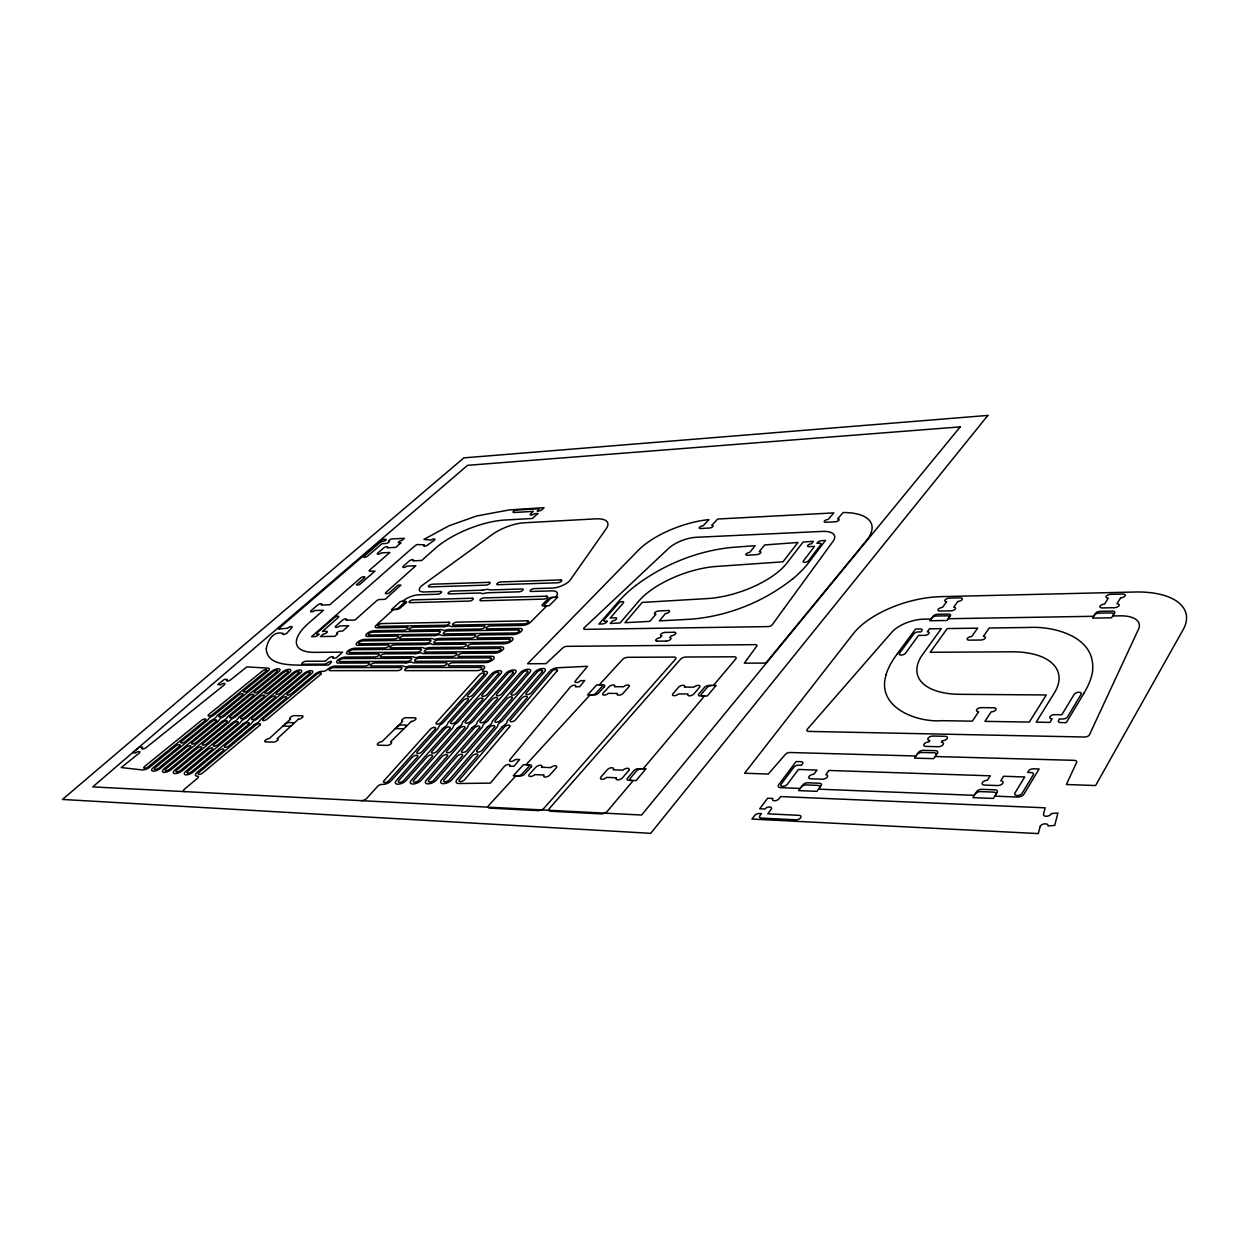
<?xml version="1.0" encoding="UTF-8"?>
<svg xmlns="http://www.w3.org/2000/svg" width="1249" height="1249" viewBox="0 0 1249 1249"><rect width="100%" height="100%" fill="white"/><g stroke="black" fill="none" stroke-linecap="round" stroke-linejoin="round"><path stroke-width="1.5" d="M1092.563 670.557C1095.951 636.631 1054.14 625.811 1027.865 627.482L989.192 628.013L983.416 636.381A3.435 1.624 -15.8 0 1 985.242 638.177A3.435 1.624 -15.8 0 1 980.887 640.019L969.224 640.144A3.419 1.608 -16 0 1 967.429 638.348A3.419 1.608 -16 0 1 971.753 636.506L977.592 628.169L947.257 628.575L930.208 652.29L1011.659 651.806A75.846 37.751 -15.7 0 1 1054.375 692.867L1036.17 722.187L1049.956 722.406L1052.126 718.846A3.763 1.936 -14.4 0 1 1049.972 716.707A3.763 1.936 -14.4 0 1 1054.702 714.662L1061.791 714.756L1074.234 694.288A3.731 1.889 -14 0 1 1078.917 692.258A3.731 1.889 -14 0 1 1081.119 694.335L1067.458 716.957A3.778 1.952 -14.2 0 1 1062.712 719.018L1059.417 718.956L1058.543 720.408A3.794 1.952 -14.2 0 0 1060.744 722.578L1066.256 722.656L1084.07 693.07M886.025 674.991C876.174 707.434 916.688 722.687 942.105 720.673L972.378 721.157L978.638 711.68A3.638 1.842 -15.8 0 1 976.702 709.619A3.638 1.842 -15.8 0 1 981.324 707.637L993.782 707.777A3.669 1.858 -15.5 0 1 995.765 709.854A3.669 1.858 -15.5 0 1 991.128 711.852L984.915 721.36L1029.332 722.078L1046.287 694.959L960.059 694.319A73.504 35.362 -15.7 0 1 922.777 654.257L941.293 628.653L929.412 628.825L927.226 631.807A3.341 1.561 -16.7 0 1 928.897 633.54A3.341 1.561 -16.7 0 1 924.635 635.351L918.561 635.413L905.463 653.227A3.372 1.592 -17.1 0 1 901.154 655.069A3.372 1.592 -17.1 0 1 899.53 653.258L913.971 633.711A3.341 1.546 -16.8 0 1 918.218 631.916L921.013 631.885L921.903 630.667A3.325 1.546 -16.8 0 0 920.248 628.95L915.611 629.012L896.813 654.398M1043.54 813.958L1045.179 807.822L780.672 796.565L779.064 798.72A3.653 1.905 -19.7 0 1 774.333 800.765A3.653 1.905 -19.7 0 1 772.85 798.454L767.651 798.236L759.72 808.759L764.934 809.009A3.685 1.92 -19.9 0 1 769.696 806.963A3.685 1.92 -19.9 0 1 771.164 809.29L767.792 813.817L799.079 815.347A3.731 1.983 -19.4 0 1 800.656 817.736A3.731 1.983 -19.4 0 1 795.816 819.812L761.359 818.095A3.7 1.936 -20 0 1 759.907 815.722L761.468 813.63L759.345 813.521A3.685 1.936 -20.1 0 0 754.583 815.581L751.945 819.063L1038.278 833.583L1040.12 826.76M1003.275 776.675L1000.761 780.75A4.153 2.233 -15.4 0 1 1002.744 783.357A4.153 2.233 -15.4 0 1 997.529 785.559L984.602 785.09A4.122 2.217 -15.6 0 1 982.339 782.639A4.122 2.217 -15.6 0 1 987.381 780.282L989.926 776.238M828.587 770.867L825.808 774.692A3.888 2.014 -18.7 0 1 827.244 777.143A3.888 2.014 -18.7 0 1 822.279 779.22L810.742 778.798A3.872 1.998 -18.9 0 1 809.04 776.488A3.872 1.998 -18.9 0 1 813.864 774.271L816.674 770.461M633.274 780.484L607.295 811.304A4.621 2.279 -22.6 0 1 601.284 813.88L550.637 811.257A4.543 2.201 -23.3 0 1 549.466 808.384L680.533 659.269A4.122 1.842 -20.4 0 1 685.873 657.021L734.084 656.787A4.2 1.905 -19.7 0 1 735.661 659.05L713.398 685.467M643.11 768.838L704.545 695.958M515.806 775.894L488.843 805.308A4.45 2.092 -24 0 0 489.811 808.119L538.194 810.617A4.528 2.186 -23.4 0 0 544.096 808.103L675.397 659.3A4.106 1.827 -20.5 0 0 674.007 657.083L627.747 657.302A4.044 1.764 -21.1 0 0 622.502 659.519L599.239 684.889M526.016 764.763L589.996 694.959M546.89 605.827L530.45 622.252A5.714 2.295 -22 0 1 522.972 625.359L490.373 625.921A2.826 1.124 -22.5 0 0 486.673 627.451A2.826 1.124 -22.5 0 0 487.297 628.918L519.927 628.403A5.745 2.326 -22.2 0 1 521.301 631.385A5.745 2.326 -22.2 0 1 513.792 634.508L481.099 634.945A2.857 1.14 -22.6 0 0 477.383 636.506A2.857 1.14 -22.6 0 0 477.992 637.989L510.716 637.583A5.777 2.342 -22.4 0 1 512.059 640.628A5.777 2.342 -22.4 0 1 504.502 643.766L471.732 644.094A2.873 1.155 -22.8 0 0 467.985 645.655A2.873 1.155 -22.8 0 0 468.578 647.169L501.38 646.873A5.823 2.373 -22.5 0 1 502.691 649.964A5.823 2.373 -22.5 0 1 495.088 653.133L462.224 653.352A2.888 1.171 -23 0 0 458.461 654.929A2.888 1.171 -23 0 0 459.039 656.474L491.934 656.287A5.855 2.404 -22.7 0 1 493.214 659.441A5.855 2.404 -22.7 0 1 485.564 662.626L452.622 662.735A2.904 1.171 -23.1 0 0 448.828 664.312A2.904 1.171 -23.1 0 0 449.39 665.873L482.364 665.811A5.902 2.436 -22.9 0 1 484.05 668.558L482.895 669.761A2.951 1.218 -22.8 0 0 483.691 671.353L484.799 671.306A5.933 2.467 -22.9 0 1 486.626 674.304L467.782 695.334A3.029 1.28 -23.2 0 0 468.687 696.911A3.029 1.28 -23.2 0 0 472.575 695.131L491.372 674.085A5.964 2.498 -22.8 0 1 499.038 670.619A5.964 2.498 -22.8 0 1 500.927 673.633L482.208 694.741A3.029 1.28 -23.1 0 0 483.144 696.317A3.029 1.28 -23.1 0 0 487.048 694.538L505.736 673.398A5.995 2.514 -22.6 0 1 513.417 669.917A5.995 2.514 -22.6 0 1 515.369 672.946L496.774 694.147A3.044 1.296 -22.9 0 0 497.742 695.724A3.044 1.296 -22.9 0 0 501.661 693.944L520.224 672.711A6.011 2.545 -22.4 0 1 527.937 669.214A6.011 2.545 -22.4 0 1 529.951 672.243L511.481 693.538A3.06 1.311 -22.7 0 0 512.48 695.131A3.06 1.311 -22.7 0 0 516.415 693.336L534.837 672.009A6.042 2.56 -22.3 0 1 542.581 668.496A6.042 2.56 -22.3 0 1 544.673 671.556L526.329 692.93A3.076 1.327 -22.5 0 0 527.359 694.538A3.076 1.327 -22.5 0 0 531.309 692.727L549.607 671.322A6.058 2.592 -22.1 0 1 557.366 667.778L587.53 666.31L575.352 680.955A3.091 1.343 -21.9 0 0 576.507 682.532A3.091 1.343 -21.9 0 0 580.457 680.736L584.751 680.533L579.723 686.638L575.414 686.825A3.091 1.358 -22 0 0 574.275 685.217A3.091 1.358 -22 0 0 570.309 687.028L509.935 759.642A3.263 1.483 -23.3 0 0 510.997 761.468A3.263 1.483 -23.3 0 0 515.181 759.533L519.615 759.454L514.026 766.215L509.576 766.293A3.279 1.499 -23.5 0 0 508.515 764.45A3.279 1.499 -23.5 0 0 504.315 766.386L490.404 783.123L458.836 783.498A6.557 2.982 -24.1 0 1 456.931 779.751L477.43 755.754A3.216 1.436 -23.7 0 0 476.462 753.959A3.216 1.436 -23.7 0 0 472.341 755.864L451.779 779.813A6.526 2.935 -24.3 0 1 443.395 783.685A6.526 2.935 -24.3 0 1 441.537 779.954L462.177 756.082A3.201 1.421 -23.9 0 0 461.24 754.302A3.201 1.421 -23.9 0 0 457.134 756.176L436.447 780.016A6.51 2.904 -24.5 0 1 428.079 783.872A6.51 2.904 -24.5 0 1 426.315 780.157L447.08 756.394A3.185 1.405 -24.1 0 0 446.174 754.615A3.185 1.405 -24.1 0 0 442.084 756.504L421.272 780.219A6.479 2.873 -24.6 0 1 412.935 784.044A6.479 2.873 -24.6 0 1 411.233 780.344L432.123 756.707A3.185 1.39 -24.2 0 0 431.248 754.942A3.185 1.39 -24.2 0 0 427.174 756.816L406.237 780.422A6.448 2.841 -24.8 0 1 397.947 784.231A6.448 2.841 -24.8 0 1 396.308 780.547L417.322 757.019A3.169 1.374 -24.4 0 0 416.479 755.255A3.169 1.374 -24.4 0 0 412.42 757.113L391.359 780.609A6.432 2.81 -24.9 0 1 383.1 784.403L381.772 784.419A3.232 1.421 -25.1 0 0 377.635 786.324L366.972 798.142A4.278 1.873 -25.4 0 1 361.242 800.656M393.513 609.512L376.386 625.046A5.433 2.045 -23.5 0 0 377.182 627.841L407.065 627.326A2.748 1.046 -23.3 0 1 407.517 628.747A2.748 1.046 -23.3 0 1 403.911 630.23L374.029 630.714A5.48 2.061 -23.6 0 0 366.894 633.665A5.48 2.061 -23.6 0 0 367.659 636.49L397.604 636.084A2.779 1.062 -23.4 0 1 398.041 637.536A2.779 1.062 -23.4 0 1 394.419 639.035L364.458 639.41A5.511 2.076 -23.8 0 0 357.276 642.376A5.511 2.076 -23.8 0 0 358.026 645.265L388.017 644.952A2.795 1.077 -23.6 0 1 388.455 646.42A2.795 1.077 -23.6 0 1 384.801 647.934L354.794 648.2A5.542 2.108 -23.9 0 0 347.565 651.197A5.542 2.108 -23.9 0 0 348.284 654.117L378.338 653.914A2.81 1.093 -23.8 0 1 378.759 655.413A2.81 1.093 -23.8 0 1 375.09 656.927L345.005 657.099A5.589 2.123 -24.1 0 0 337.73 660.112A5.589 2.123 -24.1 0 0 338.417 663.094L368.533 663A2.826 1.093 -23.9 0 1 368.939 664.515A2.826 1.093 -23.9 0 1 365.239 666.045L335.107 666.107A5.62 2.155 -24.3 0 0 328.315 668.699L327.019 669.823A2.81 1.077 -24.3 0 1 323.226 671.337L322.351 671.291A5.636 2.155 -24.4 0 0 315.029 674.101L291.485 693.71A2.857 1.093 -24.8 0 1 287.77 695.131A2.857 1.093 -24.8 0 1 287.77 693.445L311.313 673.882A5.605 2.123 -24.5 0 0 311.251 670.651A5.605 2.123 -24.5 0 0 303.944 673.43L280.401 692.93A2.841 1.077 -24.9 0 1 276.7 694.35A2.841 1.077 -24.9 0 1 276.732 692.68L300.275 673.211A5.589 2.108 -24.6 0 0 300.26 670.01A5.589 2.108 -24.6 0 0 292.969 672.789L269.425 692.18A2.826 1.062 -25 0 1 265.74 693.585A2.826 1.062 -25 0 1 265.787 691.915L289.346 672.571A5.558 2.076 -24.7 0 0 289.362 669.37A5.558 2.076 -24.7 0 0 282.118 672.134L258.559 691.415A2.81 1.062 -25.1 0 1 254.905 692.82A2.81 1.062 -25.1 0 1 254.968 691.165L278.527 671.915A5.542 2.061 -24.7 0 0 278.589 668.746A5.542 2.061 -24.7 0 0 271.376 671.494L247.817 690.666A2.81 1.046 -25.1 0 1 244.18 692.071A2.81 1.046 -25.1 0 1 244.258 690.432L267.817 671.291A5.511 2.03 -24.8 0 0 267.911 668.121L246.787 666.904L230.8 679.706A2.748 0.999 -25.1 0 1 227.24 681.064A2.748 0.999 -25.1 0 1 227.349 679.487L224.445 679.3L217.826 684.577L220.73 684.78A2.763 1.015 -25.2 0 1 224.32 683.406A2.763 1.015 -25.2 0 1 224.195 684.998L146.133 747.605A2.904 1.077 -26.4 0 1 142.402 749.025A2.904 1.077 -26.4 0 1 142.667 747.245L139.763 746.949L132.597 752.679L135.501 752.991A2.92 1.077 -26.5 0 1 139.232 751.555A2.92 1.077 -26.5 0 1 138.951 753.35L121.231 767.557L142.324 769.946A5.933 2.248 -26.6 0 0 149.942 767.027L175.719 746.09A2.92 1.108 -26.2 0 1 179.497 744.654A2.92 1.108 -26.2 0 1 179.278 746.449L153.502 767.432A5.964 2.264 -26.6 0 0 152.987 771.148A5.964 2.264 -26.6 0 0 160.653 768.229L186.429 747.152A2.935 1.124 -26.2 0 1 190.223 745.715A2.935 1.124 -26.2 0 1 190.02 747.511L164.244 768.619A5.98 2.295 -26.5 0 0 163.76 772.382A5.98 2.295 -26.5 0 0 171.456 769.431L197.248 748.229A2.951 1.124 -26.1 0 1 201.058 746.777A2.951 1.124 -26.1 0 1 200.886 748.604L175.094 769.837A6.011 2.326 -26.5 0 0 174.657 773.615A6.011 2.326 -26.5 0 0 182.401 770.649L208.193 749.322A2.966 1.14 -26 0 1 212.018 747.87A2.966 1.14 -26 0 1 211.862 749.697L186.07 771.055A6.026 2.357 -26.4 0 0 185.664 774.864A6.026 2.357 -26.4 0 0 193.439 771.882L219.246 750.43A2.982 1.155 -26 0 1 223.087 748.963A2.982 1.155 -26 0 1 222.962 750.805L197.155 772.288A6.058 2.373 -26.4 0 0 196.78 776.129L197.795 776.238A3.044 1.202 -26.5 0 1 197.607 778.174L184.649 788.993A4.044 1.592 -26.7 0 0 184.555 791.601M792.772 578.787C763.857 601.815 727.824 616.241 690.947 619.192L659.378 620.878L665.405 613.602A2.966 1.249 -20.3 0 0 669.214 611.901A2.966 1.249 -20.3 0 0 667.996 610.48L658.535 611.011A2.966 1.249 -20.5 0 0 654.741 612.713A2.966 1.249 -20.5 0 0 655.928 614.133L649.87 621.378L624.984 622.705L642.251 602.424L707.621 598.552A61.279 25.308 -19.3 0 0 786.932 563.034L803.076 542.082L813.349 541.317L811.475 543.768A2.935 1.218 -18.3 0 0 807.775 545.423A2.935 1.218 -18.3 0 0 809.243 546.703L814.567 546.313L803.388 561.02A2.982 1.249 -18.4 0 0 804.856 562.347A2.982 1.249 -18.4 0 0 808.618 560.66L820.858 544.455A2.951 1.218 -18.2 0 0 819.375 543.19L816.924 543.362L817.689 542.363A2.935 1.218 -18.1 0 1 821.374 540.708L825.48 540.411L809.571 561.488A118.702 48.695 -19.7 0 1 792.85 578.802M635.772 585.516C663.687 564.501 697.426 550.762 732.273 547.39L755.177 545.672L749.806 552.339A2.888 1.187 -19.1 0 0 746.137 553.978A2.888 1.187 -19.1 0 0 747.464 555.243L756.972 554.572A2.904 1.187 -19 0 0 760.641 552.932A2.904 1.187 -19 0 0 759.283 551.652L764.622 544.954L797.955 542.472L782.982 561.816L716.661 566.422A62.247 26.151 -20 0 0 638.739 601.128L620.066 622.97L610.277 623.485L612.541 620.878A2.935 1.218 -21 0 0 616.303 619.192A2.935 1.218 -21 0 0 615.211 617.771L610.215 618.052L623.298 602.939A2.888 1.187 -20.9 0 0 622.189 601.581A2.888 1.187 -20.9 0 0 618.489 603.22L604.048 619.863A2.935 1.218 -21.1 0 0 605.125 621.268L607.42 621.143L606.499 622.205A2.935 1.218 -21.2 0 1 602.736 623.891L598.911 624.094L617.787 602.377A122.683 52.005 -19.6 0 1 635.71 585.516M931.083 619.02L924.244 619.129A26.276 12.209 -16.9 0 0 891.802 632.244L807.307 729.229A3.482 1.717 -18.8 0 0 808.681 731.414L1084.554 737.019A3.872 2.03 -13.7 0 0 1089.471 734.755L1138.542 629.121A28.399 13.614 -13.6 0 0 1120.415 615.835L1112.718 615.96M948.256 618.723L1093.702 616.288M665.374 632.4L674.07 632.275M657.427 641.174L666.154 641.08M618.958 686.731L614.414 686.7A3.341 1.483 -21.5 0 0 613.228 684.967A3.341 1.483 -21.5 0 0 608.95 686.794L603.126 693.195A3.357 1.499 -21.6 0 0 604.032 695.084A3.357 1.499 -21.6 0 0 608.388 693.351L612.947 693.398M619.894 686.731L623.532 686.763A3.357 1.499 -21.3 0 1 627.872 685.03A3.357 1.499 -21.3 0 1 628.825 686.903L623.048 693.351A3.372 1.514 -21.4 0 1 618.723 695.209A3.372 1.514 -21.4 0 1 617.521 693.429L613.884 693.398M688.168 687.122L684.358 687.106A3.419 1.561 -20.6 0 0 683 685.311A3.419 1.561 -20.6 0 0 678.629 687.184L672.961 693.757A3.435 1.577 -20.7 0 0 674.038 695.693A3.435 1.577 -20.7 0 0 678.488 693.929L682.297 693.96M689.136 687.122L693.944 687.153A3.45 1.577 -20.3 0 1 698.394 685.389A3.45 1.577 -20.3 0 1 699.518 687.309L693.882 693.929A3.466 1.592 -20.5 0 1 689.479 695.834A3.466 1.592 -20.5 0 1 688.09 693.991L683.281 693.96M282.945 726.044L290.767 726.231M395.308 728.573L403.864 728.76M915.97 755.988L789.899 752.507A3.544 1.78 -19.3 0 0 785.465 754.318L768.276 774.052L744.591 773.225L853.301 633.696A70.116 32.583 -16.9 0 1 940.809 596.647L1134.998 592.01A75.783 36.33 -13.6 0 1 1183.162 629.621L1095.607 785.543L1066.365 784.513L1076.576 762.53A3.934 2.108 -13.9 0 0 1074.171 760.344L935.126 756.519M816.955 770.071L798.454 769.462L787.307 784.341A3.622 1.858 -19.5 0 1 782.639 786.355A3.622 1.858 -19.5 0 1 781.156 784.107L793.896 767.167A3.591 1.827 -19.2 0 1 798.517 765.184L801.421 765.278L802.482 763.857A3.575 1.811 -19.1 0 0 800.968 761.687L796.159 761.531L778.705 784.715A4.762 2.451 -19.5 0 0 780.641 787.666L800.203 788.447M828.883 770.461L990.192 775.816M1003.54 776.269L1024.695 776.972L1014.922 793.068A3.95 2.155 -15 0 0 1017.108 795.519A3.95 2.155 -15 0 0 1022.104 793.349L1033.204 774.942A3.903 2.108 -14.8 0 0 1031.003 772.569L1027.63 772.46L1028.567 770.914A3.903 2.092 -14.7 0 1 1033.485 768.791L1039.106 768.962L1023.93 794.177A5.199 2.826 -15 0 1 1017.342 797.049L994.829 796.144M546.078 767.432L541.426 767.276A3.528 1.639 -23.1 0 0 540.349 765.262A3.528 1.639 -23.1 0 0 535.837 767.198L529.389 774.286A3.544 1.655 -23.2 0 0 530.169 776.456A3.544 1.655 -23.2 0 0 534.759 774.63L539.427 774.817M547.046 767.479L550.762 767.604A3.544 1.655 -22.9 0 1 555.337 765.778A3.544 1.655 -22.9 0 1 556.18 767.932L549.779 775.067A3.56 1.671 -23 0 1 545.22 777.05A3.56 1.671 -23 0 1 544.111 774.989L540.38 774.848M818.501 789.165L974.329 795.332M1043.477 814.176A4.044 2.248 -14.3 0 0 1046.756 816.253A4.044 2.248 -14.3 0 0 1051.299 813.552L1057.903 813.021L1054.718 825.433L1048.052 825.948A4.075 2.295 -14.4 0 0 1044.757 823.825A4.075 2.295 -14.4 0 0 1040.167 826.557M995.718 794.692A4.169 2.264 -15.5 0 0 993.47 792.1L980.496 791.601A4.153 2.248 -15.8 0 0 975.235 793.896M819.485 787.807A3.919 2.03 -18.9 0 0 817.798 785.387L806.23 784.934A3.888 2.014 -19.1 0 0 801.202 787.089M916.891 754.646A3.95 2.045 -16.9 0 1 921.918 752.476L934.033 752.788A3.966 2.061 -16.7 0 1 936.032 755.161M931.895 617.912A3.528 1.624 -16.5 0 1 936.375 616.007L947.242 615.819A3.544 1.639 -16.4 0 1 949.053 617.615M1094.421 615.133A3.763 1.78 -13.9 0 1 1099.104 613.134L1111.142 612.916A3.778 1.78 -13.7 0 1 1113.437 614.805M1092.688 670.541A146.117 72.286 -16.3 0 1 1083.945 693.07M885.916 675.022A145.821 70.709 -15 0 1 896.923 654.398M657.208 641.174A3.247 1.405 -20.6 0 1 656.084 639.519A3.247 1.405 -20.6 0 1 660.19 637.693L661.861 635.85A3.232 1.39 -20.5 0 1 661.002 634.102A3.232 1.39 -20.5 0 1 665.139 632.4M674.304 632.275A3.247 1.405 -20.4 0 1 675.444 633.914A3.247 1.405 -20.4 0 1 671.353 635.741L669.683 637.583A3.263 1.421 -20.5 0 1 670.557 639.363A3.263 1.421 -20.5 0 1 666.388 641.08M711.696 685.451A3.466 1.592 -20.1 0 0 707.215 687.34L701.595 693.991A3.482 1.608 -20.3 0 0 702.844 695.943M641.361 768.775A3.653 1.764 -21.7 0 0 636.615 770.789L630.386 778.158A3.669 1.78 -21.9 0 0 631.526 780.422M600.816 684.889A3.325 1.468 -21.6 0 1 601.784 686.747L595.945 693.148A3.341 1.483 -21.8 0 1 591.573 694.975M527.624 764.81A3.513 1.624 -23.2 0 1 528.483 766.948L522.02 774.005A3.528 1.639 -23.4 0 1 517.414 775.957M284.881 724.279A3.138 1.233 -25.2 0 1 288.956 722.593L292.391 722.671A3.138 1.249 -25.2 0 1 292.688 724.451M405.738 726.918A3.263 1.374 -24.2 0 0 405.207 725.029L401.429 724.951A3.263 1.358 -24.2 0 0 397.198 726.731M555.446 597.272A13.099 5.183 -21.7 0 0 551.512 590.886L531.278 591.464A2.763 1.077 -21.8 0 1 530.591 590.106A2.763 1.077 -21.8 0 1 534.197 588.607L552.433 588.06A12.943 5.058 -21.4 0 0 570.934 579.021L606.233 528.702A27.775 10.398 -20.9 0 0 595.804 518.85L524.08 522.8A27.088 9.836 -21.7 0 0 492.262 534.541L424.16 583.954A12.396 4.574 -22.7 0 0 423.817 591.979L440.6 591.464A2.67 0.999 -22.7 0 1 441.1 592.791A2.67 0.999 -22.7 0 1 437.603 594.227L419.008 594.789A12.521 4.653 -23 0 0 402.428 601.425M554.072 597.319A2.998 1.187 -21.6 0 0 550.169 598.927L544.736 604.344A2.998 1.202 -21.7 0 0 545.501 605.859M394.746 609.481A2.857 1.062 -23.2 0 0 398.493 607.935L404.13 602.814A2.841 1.062 -23.1 0 0 403.661 601.394M266.256 648.746C266.864 665.046 288.425 664.858 300.447 665.155L328.315 665.092L330.923 662.719A2.795 1.062 -24.2 0 0 330.595 661.236L327.675 662.657A2.779 1.062 -24.3 0 1 324.053 664.156L302.711 664.218A2.763 1.03 -24.4 0 1 302.43 662.735A2.763 1.03 -24.4 0 1 306.036 661.252L325.396 661.174L328.784 658.129A2.779 1.046 -24.2 0 1 332.39 656.631A2.779 1.046 -24.2 0 1 332.718 658.098L336.043 658.082L342.601 652.15L314.826 652.353A56.424 20.749 -23.7 0 1 308.878 622.97L323.475 610.261L314.904 610.48A2.607 0.921 -23.9 0 1 311.501 611.869A2.607 0.921 -23.9 0 1 311.235 610.558L317.558 605.094A2.592 0.921 -23.8 0 1 320.946 603.704A2.592 0.921 -23.8 0 1 321.243 604.984L329.798 604.766L360.383 578.146A2.685 0.952 -23.2 0 1 363.896 576.71A2.685 0.952 -23.2 0 1 364.271 578.006L356.371 584.891L359.29 584.797L374.997 571.058L370.047 571.261A2.545 0.89 -23.1 0 1 369.688 570.044L389.875 552.464L381.429 552.854A2.498 0.859 -22.9 0 1 378.166 554.197A2.498 0.859 -22.9 0 1 377.791 553.026L383.646 547.968A2.482 0.859 -22.8 0 1 386.893 546.64A2.482 0.859 -22.8 0 1 387.268 547.796L395.714 547.39L401.038 542.753L399.212 542.847A2.482 0.859 -22.6 0 1 398.821 541.707A2.482 0.859 -22.6 0 1 402.053 540.38L404.442 538.303L390.89 538.99L388.501 541.067A2.467 0.843 -22.7 0 1 388.892 542.207A2.467 0.843 -22.7 0 1 385.66 543.518L381.96 543.705L367.674 555.992A2.482 0.859 -23 0 1 364.427 557.319A2.482 0.859 -23 0 1 364.084 556.164L379.79 542.659A2.467 0.843 -22.8 0 1 383.006 541.348L385.691 540.411A2.451 0.843 -22.8 0 0 385.317 539.287L382.475 539.427L284.616 623.454A92.957 34.207 -23.7 0 0 278.496 629.09L287.582 628.231A2.639 0.952 -24.2 0 1 290.908 626.576A2.639 0.952 -24.2 0 1 291.829 627.623L287.239 632.759A2.654 0.952 -24.3 0 1 283.898 634.43A2.654 0.952 -24.3 0 1 282.992 633.368C272.86 630.792 267.661 640.753 266.256 648.746M1114.561 612.978L1111.594 617.802L1092.547 618.114L1095.56 613.306A3.763 1.764 -13.9 0 1 1100.244 611.307L1112.266 611.089A3.778 1.78 -13.7 0 1 1114.561 612.978M1120.634 597.849L1116.949 603.829A3.763 1.764 -13.7 0 1 1118.995 605.749A3.763 1.764 -13.7 0 1 1114.358 607.701L1102.352 607.92A3.747 1.749 -13.9 0 1 1100.057 606.124A3.747 1.749 -13.9 0 1 1104.538 604.094L1108.269 598.115A3.716 1.733 -13.8 0 1 1106.255 596.241A3.716 1.733 -13.8 0 1 1110.845 594.321L1122.757 594.056A3.747 1.733 -13.6 0 1 1125.099 595.82A3.747 1.733 -13.6 0 1 1120.634 597.849M997.139 792.397L993.392 798.454L972.877 797.627L976.671 791.616A4.153 2.248 -15.8 0 1 981.933 789.337L994.891 789.821A4.169 2.264 -15.5 0 1 997.139 792.397M937.468 753.022L933.69 758.658L914.518 758.112L918.327 752.523A3.934 2.045 -16.9 0 1 923.354 750.352L935.47 750.665A3.95 2.061 -16.6 0 1 937.468 753.022M942.355 740.751L941.356 742.234A3.934 2.03 -16.5 0 1 943.104 744.623A3.934 2.03 -16.5 0 1 938.124 746.715L926.04 746.418A3.919 2.014 -16.7 0 1 924.041 744.17A3.919 2.014 -16.7 0 1 928.866 741.937L929.865 740.47A3.903 1.998 -16.7 0 1 928.163 738.112A3.903 1.998 -16.7 0 1 933.097 736.036L945.134 736.301A3.919 2.014 -16.4 0 1 947.179 738.534A3.919 2.014 -16.4 0 1 942.355 740.751M950.317 615.882L946.992 620.472L929.802 620.753L933.159 616.179A3.528 1.624 -16.5 0 1 937.64 614.274L948.491 614.086A3.544 1.624 -16.4 0 1 950.317 615.882M747.417 658.941L744.357 663.157L765.793 663.094L866.416 540.583A61.763 25.526 -18.2 0 0 843.122 512.527L837.611 518.959A2.888 1.171 -17.9 0 1 838.906 520.255A2.888 1.171 -17.9 0 1 835.175 521.801L825.745 522.285A2.888 1.171 -18 0 1 824.496 520.989A2.888 1.171 -18 0 1 828.196 519.443L833.817 512.902L717.707 519.022L711.774 525.329A2.763 1.077 -19.5 0 1 712.773 526.578A2.763 1.077 -19.5 0 1 709.198 528.062L700.533 528.499A2.748 1.077 -19.6 0 1 699.549 527.25A2.748 1.077 -19.6 0 1 703.125 525.767L708.964 519.584A58.968 23.466 -19.8 0 0 638.239 550.387L527.624 663.734L545.985 663.687L562.846 647.856A2.966 1.249 -21.8 0 1 566.609 646.342L755.348 644.64A3.169 1.421 -19.3 0 1 756.675 646.201L747.417 658.941M783.794 608.856L772.272 624.765A3.123 1.39 -19 0 1 768.135 626.592L584.985 629.355A2.935 1.218 -21.4 0 1 584.267 627.716L668.699 548.327A22.107 8.79 -19.8 0 1 696.411 537.289L822.373 531.403A23.153 9.57 -18.2 0 1 833.13 541.207L783.794 608.856M957.842 601.472L953.705 607.17A3.528 1.608 -16.3 0 1 955.282 609.012A3.528 1.608 -16.3 0 1 950.848 610.855L940.013 611.058A3.513 1.608 -16.4 0 1 938.186 609.34A3.513 1.608 -16.4 0 1 942.495 607.404L946.664 601.721A3.497 1.577 -16.3 0 1 945.118 599.926A3.497 1.577 -16.3 0 1 949.505 598.099L960.278 597.849A3.513 1.592 -16.2 0 1 962.136 599.536A3.513 1.592 -16.2 0 1 957.842 601.472M821.061 785.652L816.908 791.351L798.611 790.601L802.795 784.95A3.888 2.014 -19.1 0 1 807.806 782.795L819.36 783.232A3.903 2.03 -18.9 0 1 821.061 785.652M987.865 415.417L650.698 833.333L62.45 799.454L463.832 457.868L987.865 415.417M960.231 426.877L641.596 815.035L92.723 786.901L467.548 465.331L960.231 426.877M645.874 768.931L636.069 780.594L628.747 780.313A3.669 1.78 -21.9 0 1 627.623 778.049L633.852 770.695A3.653 1.764 -21.8 0 1 638.598 768.681L645.874 768.931M716.099 685.467L707.246 695.99L700.143 695.927A3.466 1.608 -20.3 0 1 698.909 693.96L704.53 687.34A3.45 1.592 -20.2 0 1 709.01 685.436L716.099 685.467M509.592 726.793L464.675 779.641A3.279 1.483 -24.1 0 1 460.475 781.593A3.279 1.483 -24.1 0 1 459.507 779.719L504.518 726.949A3.154 1.39 -23.1 0 1 508.577 725.091A3.154 1.39 -23.1 0 1 509.592 726.793M557.038 670.963L515.431 719.924A3.138 1.39 -23 0 1 511.403 721.766A3.138 1.39 -23 0 1 510.373 720.08L552.089 671.197A3.029 1.296 -22.1 0 1 555.977 669.433A3.029 1.296 -22.1 0 1 557.038 670.963M628.715 770.508L622.47 777.862A3.653 1.764 -22.1 0 1 617.802 779.876A3.653 1.764 -22.1 0 1 616.506 777.768L606.639 777.393A3.638 1.749 -22.3 0 1 601.94 779.267A3.638 1.749 -22.3 0 1 600.972 777.034L607.264 769.743A3.606 1.733 -22.1 0 1 611.869 767.745A3.606 1.733 -22.1 0 1 613.15 769.821L622.986 770.165A3.638 1.749 -21.9 0 1 627.685 768.291A3.638 1.749 -21.9 0 1 628.715 770.508M501.989 727.027L482.145 750.243A3.201 1.421 -23.6 0 1 478.039 752.132A3.201 1.421 -23.6 0 1 477.056 750.352L496.946 727.168A6.292 2.763 -23.3 0 0 497.789 725.482A6.292 2.763 -23.1 0 1 500.724 722.063A6.261 2.732 -23.1 0 0 502.816 720.33L521.941 698.035A3.091 1.343 -22.6 0 1 525.907 696.239A3.091 1.343 -22.6 0 1 526.937 697.848L507.859 720.173A6.276 2.763 -23 0 0 507.032 721.86A6.276 2.763 -23.1 0 1 504.096 725.279A6.307 2.795 -23.1 0 0 501.989 727.027M494.432 727.246L449.218 779.844A3.263 1.468 -24.3 0 1 445.019 781.78A3.263 1.468 -24.3 0 1 444.098 779.922L489.405 727.402A3.138 1.374 -23.3 0 1 493.449 725.56A3.138 1.374 -23.3 0 1 494.432 727.246M542.207 671.665L500.303 720.408A3.123 1.374 -23.1 0 1 496.29 722.25A3.123 1.374 -23.1 0 1 495.291 720.579L537.289 671.9A3.013 1.28 -22.3 0 1 541.16 670.135A3.013 1.28 -22.3 0 1 542.207 671.665M486.907 727.48L466.923 750.587A3.185 1.405 -23.8 0 1 462.833 752.46A3.185 1.405 -23.8 0 1 461.88 750.696L481.911 727.621A6.261 2.732 -23.4 0 0 482.77 725.934A6.261 2.732 -23.3 0 1 485.72 722.531A6.229 2.701 -23.3 0 0 487.813 720.814L507.063 698.628A3.076 1.327 -22.8 0 1 511.013 696.833A3.076 1.327 -22.8 0 1 512.012 698.425L492.793 720.657A6.261 2.732 -23.1 0 0 491.95 722.328A6.261 2.732 -23.3 0 1 488.999 725.747A6.292 2.763 -23.3 0 0 486.907 727.48M479.413 727.699L433.903 780.047A3.247 1.452 -24.5 0 1 429.734 781.968A3.247 1.452 -24.5 0 1 428.844 780.11L474.433 727.855A3.138 1.358 -23.4 0 1 478.461 726.012A3.138 1.358 -23.4 0 1 479.413 727.699M527.515 672.368L485.33 720.892A3.123 1.358 -23.3 0 1 481.318 722.734A3.123 1.358 -23.3 0 1 480.365 721.063L522.644 672.602A3.013 1.265 -22.4 0 1 526.5 670.838A3.013 1.265 -22.4 0 1 527.515 672.368M471.95 727.933L451.857 750.93A3.185 1.39 -24 0 1 447.767 752.804A3.185 1.39 -24 0 1 446.861 751.039L467.001 728.073A6.229 2.701 -23.6 0 0 467.875 726.403A6.229 2.701 -23.4 0 1 470.857 722.999A6.198 2.685 -23.5 0 0 472.949 721.298L492.34 699.206A3.06 1.311 -23 0 1 496.259 697.41A3.06 1.311 -23 0 1 497.227 699.018L477.899 721.141A6.229 2.701 -23.3 0 0 477.04 722.812A6.229 2.701 -23.5 0 1 474.058 726.2A6.261 2.732 -23.4 0 0 471.95 727.933M464.534 728.151L418.758 780.25A3.232 1.436 -24.6 0 1 414.59 782.171A3.232 1.436 -24.6 0 1 413.731 780.313L459.616 728.308A3.123 1.343 -23.6 0 1 463.613 726.465A3.123 1.343 -23.6 0 1 464.534 728.151M512.949 673.055L470.498 721.376A3.107 1.343 -23.5 0 1 466.502 723.202A3.107 1.343 -23.5 0 1 465.58 721.532L508.14 673.289A2.998 1.265 -22.6 0 1 511.981 671.54A2.998 1.265 -22.6 0 1 512.949 673.055M457.15 728.37L436.931 751.274A3.169 1.374 -24.1 0 1 432.857 753.131A3.169 1.374 -24.1 0 1 431.982 751.383L452.263 728.526A6.214 2.67 -23.8 0 0 453.153 726.856A6.214 2.67 -23.6 0 1 456.135 723.468A6.183 2.654 -23.6 0 0 458.242 721.766L477.743 699.783A3.044 1.296 -23.1 0 1 481.661 698.004A3.044 1.296 -23.1 0 1 482.582 699.596L463.129 721.61A6.198 2.685 -23.5 0 0 462.255 723.28A6.198 2.67 -23.6 0 1 459.273 726.653A6.229 2.701 -23.6 0 0 457.15 728.37M449.812 728.589L403.755 780.453A3.232 1.421 -24.8 0 1 399.602 782.358A3.232 1.421 -24.8 0 1 398.79 780.516L444.941 728.745A3.107 1.343 -23.8 0 1 448.922 726.918A3.107 1.343 -23.8 0 1 449.812 728.589M498.538 673.742L455.807 721.844A3.091 1.327 -23.6 0 1 451.826 723.671A3.091 1.327 -23.6 0 1 450.936 722.016L493.761 673.976A2.982 1.249 -22.8 0 1 497.586 672.227A2.982 1.249 -22.8 0 1 498.538 673.742M442.505 728.823L422.146 751.601A3.154 1.374 -24.3 0 1 418.103 753.459A3.154 1.374 -24.3 0 1 417.26 751.711L437.65 728.963A6.183 2.639 -23.9 0 0 438.555 727.293A6.183 2.654 -23.8 0 1 441.568 723.936A6.151 2.623 -23.8 0 0 443.66 722.25L463.285 700.346A3.029 1.28 -23.3 0 1 467.188 698.581A3.029 1.28 -23.3 0 1 468.094 700.158L448.516 722.094A6.183 2.654 -23.6 0 0 447.626 723.749A6.183 2.639 -23.8 0 1 444.613 727.105A6.214 2.67 -23.8 0 0 442.505 728.823M435.23 729.041L388.907 780.641A3.216 1.405 -24.9 0 1 384.77 782.545A3.216 1.405 -24.9 0 1 383.989 780.703L430.39 729.182A3.091 1.327 -23.9 0 1 434.371 727.371A3.091 1.327 -23.9 0 1 435.23 729.041M484.253 674.429L441.256 722.328A3.076 1.311 -23.8 0 1 437.291 724.123A3.076 1.311 -23.8 0 1 436.432 722.484L479.522 674.647A2.966 1.233 -22.9 0 1 483.332 672.914A2.966 1.233 -22.9 0 1 484.253 674.429M531.044 767.027L524.58 774.115A3.528 1.639 -23.3 0 1 519.974 776.066L513.261 775.801L523.472 764.669L530.185 764.903A3.513 1.624 -23.2 0 1 531.044 767.027M604.282 686.763L598.443 693.164A3.341 1.483 -21.7 0 1 594.071 695.006L587.514 694.944L596.757 684.874L603.298 684.905A3.341 1.483 -21.6 0 1 604.282 686.763M557.663 597.209L549.107 605.765L543.299 605.906A2.998 1.202 -21.7 0 1 542.534 604.391L547.968 598.989A2.998 1.187 -21.6 0 1 551.871 597.365L557.663 597.209M411.264 721.454L390.531 741.922A3.091 1.311 -24.5 0 1 390.999 743.748A3.091 1.311 -24.5 0 1 386.971 745.434L378.385 745.185A3.091 1.311 -24.6 0 1 377.932 743.374A3.091 1.311 -24.6 0 1 381.944 741.687L402.74 721.282A3.232 1.358 -24.1 0 1 402.397 719.393A3.232 1.358 -24.1 0 1 406.565 717.675L414.793 717.832A3.247 1.358 -24 0 1 415.402 719.627A3.247 1.358 -24 0 1 411.264 721.454M537.788 513.495L532.433 518.476L504.627 520.052A54.113 19.562 -22 0 0 435.042 548.592L421.725 560.473L412.966 560.848A2.545 0.906 -22.7 0 0 412.529 559.646A2.545 0.906 -22.7 0 0 409.204 561.02L403.286 566.265A2.56 0.906 -22.8 0 0 403.708 567.483A2.56 0.906 -22.8 0 0 407.049 566.109L415.823 565.75L385.972 592.401A2.763 0.999 -23.1 0 0 386.394 593.759A2.763 0.999 -23.1 0 0 390.016 592.276L397.931 585.188L400.96 585.078L385.051 599.348L379.883 599.489A2.639 0.968 -23.3 0 0 376.449 600.91L354.997 620.05L346.098 620.238A2.67 0.984 -23.7 0 0 345.77 618.88A2.67 0.984 -23.7 0 0 342.288 620.316L335.856 625.999A2.685 0.984 -23.8 0 0 336.184 627.373A2.685 0.984 -23.8 0 0 339.681 625.936L348.596 625.765L342.663 631.057L340.727 631.088A2.701 0.999 -23.9 0 0 337.199 632.54A2.701 0.999 -23.9 0 0 337.542 633.946L334.841 636.35L320.493 636.553L323.194 634.149A2.685 0.984 -24 0 0 326.707 632.712A2.685 0.984 -24 0 0 326.395 631.323L322.492 631.385L338.198 617.521A2.654 0.968 -23.8 0 0 337.886 616.179A2.654 0.968 -23.8 0 0 334.42 617.599L317.09 632.853A2.685 0.984 -24 0 0 317.387 634.242L319.182 634.211L318.089 635.179A2.685 0.984 -24.1 0 1 314.576 636.631L311.579 636.678L410.375 549.747A89.147 32.255 -22 0 1 416.713 544.564L424.363 544.798A2.514 0.89 -22.5 0 0 424.145 546.219A2.514 0.89 -22.5 0 0 427.47 545.126L434.121 540.395A2.514 0.874 -22.4 0 0 434.324 538.99A2.514 0.874 -22.4 0 0 431.014 540.083L423.911 539.381L449.031 525.782L476.728 515.962L509.389 509.904L544.033 507.687L541.925 509.639A2.529 0.906 -21.2 0 1 538.631 510.997L537.289 511.075L538.538 509.904A2.514 0.906 -21.3 0 0 537.913 508.78L516.664 510.06A2.498 0.89 -21.5 0 0 513.401 511.403A2.498 0.89 -21.5 0 0 513.995 512.512L533.292 511.372L530.544 513.917A2.529 0.906 -21.3 0 0 531.168 515.041A2.529 0.906 -21.3 0 0 534.478 513.682L537.788 513.495M298.339 719.252L277.122 738.784A2.982 1.187 -25.5 0 1 277.372 740.516A2.982 1.187 -25.5 0 1 273.5 742.125L265.662 741.89A2.982 1.187 -25.5 0 1 265.428 740.173A2.982 1.187 -25.5 0 1 269.3 738.565L290.533 719.096A3.123 1.233 -25.1 0 1 290.439 717.285A3.123 1.233 -25.1 0 1 294.436 715.646L301.961 715.786A3.123 1.233 -25 0 1 302.336 717.504A3.123 1.233 -25 0 1 298.339 719.252M406.097 602.752L400.461 607.888A2.857 1.062 -23.2 0 1 396.714 609.434L391.546 609.559L400.461 601.472L405.628 601.331A2.841 1.062 -23.1 0 1 406.097 602.752M259.667 725.357L202.744 772.912A3.029 1.187 -26.4 0 1 198.841 774.411A3.029 1.187 -26.4 0 1 199.013 772.507L255.936 725.044A2.92 1.14 -25.4 0 1 259.73 723.593A2.92 1.14 -25.4 0 1 259.667 725.357M320.603 674.429L267.114 719.127A2.904 1.124 -25.3 0 1 263.336 720.579A2.904 1.124 -25.3 0 1 263.383 718.831L316.887 674.21A2.81 1.077 -24.4 0 1 320.556 672.805A2.81 1.077 -24.4 0 1 320.603 674.429M254.062 724.873L228.91 745.84A2.966 1.155 -25.9 0 1 225.085 747.308A2.966 1.155 -25.9 0 1 225.21 745.481L250.362 724.561A5.823 2.248 -25.5 0 0 251.767 722.968A5.823 2.248 -25.4 0 1 255.483 719.877A5.792 2.233 -25.4 0 0 257.809 718.362L282.18 698.097A2.857 1.093 -24.9 0 1 285.896 696.677A2.857 1.093 -24.9 0 1 285.88 698.378L261.525 718.675A5.823 2.248 -25.3 0 0 260.135 720.251A5.823 2.248 -25.4 0 1 256.404 723.358A5.855 2.264 -25.4 0 0 254.062 724.873M248.504 724.404L191.597 771.679A3.013 1.171 -26.4 0 1 187.709 773.162A3.013 1.171 -26.4 0 1 187.912 771.258L244.82 724.092A2.904 1.124 -25.5 0 1 248.582 722.64A2.904 1.124 -25.5 0 1 248.504 724.404M309.471 673.773L255.967 718.206A2.904 1.108 -25.4 0 1 252.189 719.658A2.904 1.108 -25.4 0 1 252.267 717.91L305.786 673.539A2.81 1.062 -24.5 0 1 309.44 672.149A2.81 1.062 -24.5 0 1 309.471 673.773M242.977 723.936L217.826 744.763A2.951 1.14 -25.9 0 1 214.001 746.215A2.951 1.14 -25.9 0 1 214.141 744.404L239.293 723.608A5.792 2.217 -25.6 0 0 240.714 722.031A5.792 2.233 -25.5 0 1 244.445 718.956A5.777 2.201 -25.4 0 0 246.756 717.457L271.127 697.317A2.841 1.077 -25 0 1 274.827 695.896A2.841 1.077 -25 0 1 274.796 697.567L250.425 717.753A5.792 2.233 -25.4 0 0 249.035 719.33A5.792 2.217 -25.5 0 1 245.304 722.422A5.823 2.248 -25.5 0 0 242.977 723.936M237.466 723.452L180.559 770.446A2.998 1.155 -26.5 0 1 176.687 771.929A2.998 1.155 -26.5 0 1 176.905 770.04L233.813 723.14A2.904 1.108 -25.6 0 1 237.575 721.703A2.904 1.108 -25.6 0 1 237.466 723.452M298.449 673.102L244.929 717.301A2.888 1.108 -25.4 0 1 241.182 718.737A2.888 1.108 -25.4 0 1 241.276 717.004L294.795 672.899A2.795 1.046 -24.6 0 1 298.433 671.509A2.795 1.046 -24.6 0 1 298.449 673.102M228.364 722.671L203.212 743.342A2.935 1.124 -26 0 0 203.041 745.153A2.935 1.124 -26 0 0 206.834 743.701L231.986 722.984A5.792 2.217 -25.6 0 1 234.312 721.485A5.777 2.201 -25.5 0 0 238.044 718.425A5.777 2.201 -25.4 0 1 239.449 716.848L263.82 696.786A2.841 1.077 -25.1 0 0 263.882 695.115A2.841 1.077 -25.1 0 0 260.182 696.52L235.811 716.551A5.745 2.17 -25.5 0 1 233.501 718.034A5.777 2.201 -25.5 0 0 229.769 721.11A5.777 2.186 -25.6 0 1 228.364 722.671M222.931 722.219L166.039 768.822A2.998 1.14 -26.5 0 0 165.805 770.695A2.998 1.14 -26.5 0 0 169.645 769.228L226.553 722.515A2.888 1.093 -25.6 0 0 226.662 720.782A2.888 1.093 -25.6 0 0 222.931 722.219M283.929 672.243L230.394 716.099A2.873 1.093 -25.5 0 0 230.269 717.832A2.873 1.093 -25.5 0 0 234 716.395L287.535 672.462A2.779 1.046 -24.7 0 0 287.551 670.854A2.779 1.046 -24.7 0 0 283.929 672.243M215.749 721.594L158.857 768.026A2.982 1.14 -26.6 0 1 155.032 769.493A2.982 1.14 -26.6 0 1 155.282 767.62L212.158 721.282A2.873 1.077 -25.7 0 1 215.89 719.861A2.873 1.077 -25.7 0 1 215.749 721.594M276.732 671.821L223.196 715.505A2.857 1.077 -25.6 0 1 219.496 716.926A2.857 1.077 -25.6 0 1 219.621 715.209L273.156 671.603A2.763 1.03 -24.7 0 1 276.763 670.229A2.763 1.03 -24.7 0 1 276.732 671.821M217.529 721.75L192.393 742.296A2.92 1.108 -26.1 0 0 192.205 744.092A2.92 1.108 -26.1 0 0 195.984 742.64L221.135 722.063A5.777 2.186 -25.6 0 1 223.446 720.564A5.745 2.17 -25.6 0 0 227.177 717.519A5.745 2.17 -25.5 0 1 228.583 715.958L252.954 696.005A2.826 1.062 -25.1 0 0 253.032 694.35A2.826 1.062 -25.1 0 0 249.363 695.74L224.992 715.661A5.73 2.155 -25.6 0 1 222.681 717.145A5.745 2.17 -25.6 0 0 218.95 720.189A5.745 2.17 -25.7 0 1 217.529 721.75M210.378 721.141L185.242 741.594A2.92 1.093 -26.1 0 1 181.48 743.03A2.92 1.093 -26.1 0 1 181.683 741.25L206.819 720.829A5.73 2.139 -25.7 0 0 208.255 719.268A5.73 2.155 -25.7 0 1 211.971 716.255A5.699 2.123 -25.6 0 0 214.282 714.771L238.653 694.975A2.81 1.046 -25.2 0 1 242.306 693.585A2.81 1.046 -25.2 0 1 242.212 695.225L217.841 715.068A5.73 2.155 -25.6 0 0 216.42 716.614A5.714 2.139 -25.7 0 1 212.689 719.658A5.745 2.17 -25.7 0 0 210.378 721.141M205.055 720.673L148.178 766.824A2.966 1.124 -26.6 0 1 144.369 768.291A2.966 1.124 -26.6 0 1 144.634 766.433L201.511 720.376A2.857 1.077 -25.7 0 1 205.211 718.956A2.857 1.077 -25.7 0 1 205.055 720.673M266.053 671.181L212.502 714.631A2.841 1.062 -25.6 0 1 208.817 716.036A2.841 1.062 -25.6 0 1 208.958 714.334L262.509 670.963A2.763 1.015 -24.8 0 1 266.099 669.605A2.763 1.015 -24.8 0 1 266.053 671.181M489.062 582.331L432.31 584.22A2.639 0.984 -22.7 0 0 428.86 585.64A2.639 0.984 -22.7 0 0 429.328 586.936L486.126 585.11A2.701 1.015 -22.2 0 0 489.655 583.642A2.701 1.015 -22.2 0 0 489.062 582.331M560.629 579.942L500.802 581.94A2.701 1.03 -22 0 0 497.274 583.392A2.701 1.03 -22 0 0 497.883 584.719L557.757 582.783A2.763 1.077 -21.4 0 0 561.363 581.285A2.763 1.077 -21.4 0 0 560.629 579.942M482.567 590.184L452.013 591.12A2.685 1.015 -22.6 0 0 448.5 592.572A2.685 1.015 -22.6 0 0 449.016 593.899L479.6 592.994A5.449 2.076 -22.4 0 1 481.24 593.291A5.433 2.076 -22.2 0 0 485.237 593.166A5.464 2.092 -22.3 0 1 487.625 592.76L519.131 591.823A2.748 1.062 -21.9 0 0 522.722 590.34A2.748 1.062 -21.9 0 0 522.051 588.982L490.576 589.934A5.418 2.076 -22.1 0 1 488.937 589.653A5.433 2.076 -22.3 0 0 484.94 589.778A5.418 2.061 -22.2 0 1 482.567 590.184M472.247 598.24L413.06 599.879A2.67 0.999 -23 0 0 409.563 601.315A2.67 0.999 -23 0 0 410.015 602.658L469.249 601.081A2.732 1.046 -22.4 0 0 472.809 599.614A2.732 1.046 -22.4 0 0 472.247 598.24M546.562 596.195L484.034 597.912A2.732 1.046 -22.3 0 0 480.459 599.395A2.732 1.046 -22.3 0 0 481.037 600.769L543.612 599.114A2.795 1.108 -21.7 0 0 547.265 597.6A2.795 1.108 -21.7 0 0 546.562 596.195M448.656 622.299L381.913 623.548A2.717 1.015 -23.5 0 0 378.353 625.015A2.717 1.015 -23.5 0 0 378.759 626.405L445.565 625.234A2.779 1.077 -22.8 0 0 449.203 623.735A2.779 1.077 -22.8 0 0 448.656 622.299M527.531 620.831L456.744 622.143A2.779 1.077 -22.8 0 0 453.106 623.657A2.779 1.077 -22.8 0 0 453.652 625.093L524.502 623.844A2.857 1.14 -22 0 0 528.233 622.299A2.857 1.14 -22 0 0 527.531 620.831M444.004 626.701L413.154 627.232A2.763 1.062 -23.2 0 0 409.547 628.715A2.763 1.062 -23.2 0 0 410.015 630.136L440.897 629.652A5.589 2.186 -23 0 1 442.536 629.996A5.574 2.17 -22.9 0 0 446.58 629.918A5.605 2.201 -22.9 0 1 449 629.527L480.834 629.012A2.826 1.124 -22.5 0 0 484.518 627.482A2.826 1.124 -22.5 0 0 483.909 626.03L452.107 626.561A5.574 2.17 -22.8 0 1 450.467 626.233A5.589 2.17 -22.9 0 0 446.424 626.295A5.558 2.155 -22.8 0 1 444.004 626.701M439.336 631.135L372.436 632.15A2.732 1.03 -23.6 0 0 368.861 633.633A2.732 1.03 -23.6 0 0 369.251 635.054L436.198 634.102A2.795 1.093 -23 0 0 439.851 632.587A2.795 1.093 -23 0 0 439.336 631.135M518.397 629.918L447.439 631.01A2.81 1.093 -22.9 0 0 443.785 632.525A2.81 1.093 -22.9 0 0 444.316 633.977L515.337 632.978A2.873 1.155 -22.2 0 0 519.084 631.416A2.873 1.155 -22.2 0 0 518.397 629.918M434.636 635.585L403.708 636.006A2.779 1.062 -23.4 0 0 400.07 637.505A2.779 1.062 -23.4 0 0 400.523 638.957L431.483 638.567A5.636 2.201 -23.2 0 1 433.106 638.91A5.62 2.201 -23 0 0 437.166 638.864A5.652 2.217 -23.1 0 1 439.601 638.473L471.513 638.067A2.841 1.14 -22.7 0 0 475.229 636.522A2.841 1.14 -22.7 0 0 474.636 635.038L442.739 635.476A5.605 2.201 -22.9 0 1 441.1 635.132A5.62 2.201 -23.1 0 0 437.056 635.179A5.589 2.186 -23 0 1 434.636 635.585M429.906 640.066L362.866 640.862A2.748 1.046 -23.8 0 0 359.259 642.345A2.748 1.046 -23.8 0 0 359.65 643.797L426.736 643.063A2.81 1.108 -23.2 0 0 430.405 641.549A2.81 1.108 -23.2 0 0 429.906 640.066M509.17 639.129L438.024 639.972A2.826 1.108 -23.1 0 0 434.34 641.502A2.826 1.108 -23.1 0 0 434.855 642.985L506.064 642.22A2.888 1.171 -22.4 0 0 509.842 640.643A2.888 1.171 -22.4 0 0 509.17 639.129M425.144 644.578L394.138 644.89A2.795 1.077 -23.5 0 0 390.5 646.404A2.795 1.077 -23.5 0 0 390.937 647.872L421.959 647.591A5.667 2.233 -23.3 0 1 423.583 647.95A5.652 2.217 -23.2 0 0 427.658 647.919A5.683 2.248 -23.3 0 1 430.093 647.513L462.083 647.232A2.857 1.14 -22.9 0 0 465.815 645.671A2.857 1.14 -22.9 0 0 465.237 644.172L433.278 644.484A5.652 2.217 -23.1 0 1 431.639 644.141A5.667 2.233 -23.2 0 0 427.564 644.172A5.636 2.201 -23.2 0 1 425.144 644.578M420.351 649.105L353.17 649.683A2.779 1.046 -23.9 0 0 349.548 651.166A2.779 1.046 -23.9 0 0 349.907 652.634L417.15 652.15A2.841 1.108 -23.3 0 0 420.851 650.604A2.841 1.108 -23.3 0 0 420.351 649.105M499.803 648.434L428.501 649.043A2.841 1.124 -23.3 0 0 424.785 650.573A2.841 1.124 -23.3 0 0 425.3 652.087L496.665 651.572A2.904 1.187 -22.5 0 0 500.474 649.98A2.904 1.187 -22.5 0 0 499.803 648.434M415.542 653.664L384.473 653.883A2.81 1.093 -23.7 0 0 380.789 655.397A2.81 1.093 -23.7 0 0 381.226 656.896L412.311 656.724A5.714 2.248 -23.5 0 1 413.934 657.099A5.699 2.248 -23.4 0 0 418.025 657.083A5.73 2.264 -23.4 0 1 420.46 656.677L452.528 656.506A2.888 1.155 -23 0 0 456.291 654.944A2.888 1.155 -23 0 0 455.729 653.399L423.692 653.617A5.683 2.248 -23.3 0 1 422.053 653.243A5.699 2.248 -23.4 0 0 417.978 653.274A5.667 2.233 -23.3 0 1 415.542 653.664M410.687 658.254L343.366 658.598A2.795 1.062 -24.1 0 0 339.728 660.096A2.795 1.062 -24.1 0 0 340.071 661.595L407.439 661.33A2.857 1.124 -23.5 0 0 411.171 659.784A2.857 1.124 -23.5 0 0 410.687 658.254M490.342 657.864L418.852 658.223A2.857 1.14 -23.4 0 0 415.121 659.769A2.857 1.14 -23.4 0 0 415.605 661.299L487.157 661.033A2.935 1.202 -22.7 0 0 490.982 659.441A2.935 1.202 -22.7 0 0 490.342 657.864M405.816 662.876L374.684 662.969A2.841 1.108 -23.9 0 0 370.984 664.515A2.841 1.108 -23.9 0 0 371.39 666.029L402.553 665.967A5.745 2.279 -23.7 0 1 404.176 666.357A5.73 2.264 -23.5 0 0 408.267 666.341A5.761 2.295 -23.6 0 1 410.718 665.951L442.864 665.889A2.904 1.171 -23.2 0 0 446.642 664.312A2.904 1.171 -23.2 0 0 446.096 662.751L413.981 662.844A5.73 2.264 -23.4 0 1 412.342 662.47A5.745 2.279 -23.6 0 0 408.267 662.485A5.714 2.248 -23.5 0 1 405.816 662.876M400.913 667.528L333.452 667.622A2.81 1.077 -24.3 0 0 329.783 669.136A2.81 1.077 -24.3 0 0 330.111 670.651L397.619 670.635A2.873 1.14 -23.7 0 0 401.382 669.074A2.873 1.14 -23.7 0 0 400.913 667.528M480.756 667.419L409.094 667.512A2.888 1.14 -23.6 0 0 405.332 669.074A2.888 1.14 -23.6 0 0 405.816 670.635L477.54 670.619A2.951 1.218 -22.9 0 0 481.38 669.011A2.951 1.218 -22.9 0 0 480.756 667.419"/></g></svg>
